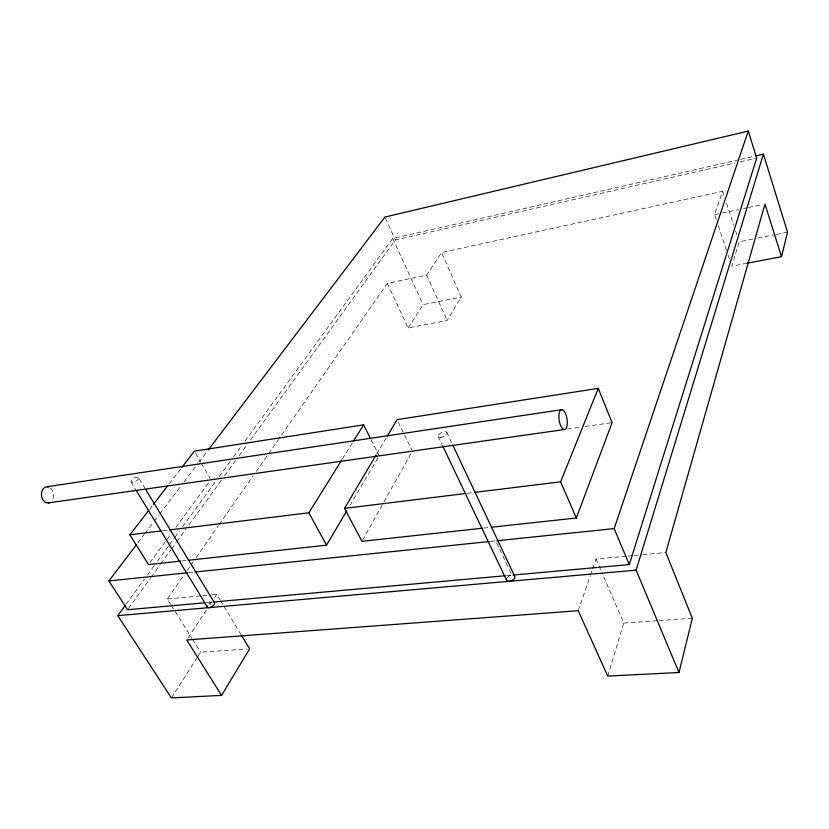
<?xml version="1.0" encoding="UTF-8"?>
<svg xmlns="http://www.w3.org/2000/svg" width="829" height="829" viewBox="0 0 829 829"><rect width="100%" height="100%" fill="white"/><g stroke="black" fill="none" stroke-linecap="round" stroke-linejoin="round"><path stroke-width="0.62" stroke-dasharray="4.14 3.11" d="M607.719 676.07L623.771 623.035L602.196 573.264M578.238 610.724L590.238 575.865M590.652 574.663L592.3 569.855M592.714 568.653L596.03 559.047L626.496 556.207M716.235 219.53L714.588 214.628L722.608 191.333L441.567 252.503L426.697 275.104L387.319 283.383L279.166 438.52M362.553 540.207L383.381 502.965M384.003 501.835L411.143 453.297M349.931 505.452L377.879 457.971M376.687 454.043L386.542 437.401M387.319 283.383L408.137 327.921L447.163 320.471L461.256 297.062L441.567 252.503M342.398 458.924L352.657 442.437M171.406 697.914L197.167 657.656M197.862 656.568L200.639 652.216L247.021 649.024M408.137 327.921L423.028 304.668L461.256 297.062M188.131 637.843L206.96 609.211M209.747 604.963L211.841 601.781M214.628 597.543L216.721 594.362L220.006 599.813M170.701 604.393L167.303 598.963L183.603 575.585M187.302 570.269L190.266 566.02M191.012 564.963L193.23 561.772M196.193 557.523L218.421 525.648M219.157 524.581L253.239 475.701M256.202 471.452L278.42 439.577M128.308 608.693L150.308 578.321M151.065 577.264L160.173 564.694M160.93 563.647L170.795 550.031M171.551 548.985L176.1 542.705M176.867 541.658L185.965 529.089M189.002 524.892L221.633 479.856M224.669 475.659L236.047 459.95M239.084 455.763L247.425 444.24M250.462 440.044L395.381 239.975L735.292 162.961M126.143 604.154L144.422 579.077M147.469 574.901L154.329 565.502M157.375 561.316L168.795 545.648M169.562 544.601L174.131 538.332M174.888 537.285L179.458 531.016M182.504 526.84L216.017 480.861M219.063 476.685L230.493 461.017M233.54 456.831L241.923 445.339M244.969 441.163L392.728 238.462L739.447 159.614M150.039 562.518L171.334 533.534M175.893 527.317L209.354 481.773M137.852 542.788L144.111 534.55M144.888 533.513L153.489 522.177M154.277 521.14L158.971 514.964M159.748 513.928L180.857 486.095M183.986 481.97L195.717 466.509M198.836 462.385L207.437 451.049M149.562 509.296L152.702 505.213M169.22 483.794L181.023 468.499M740.701 159.323L754.577 156.173M740.328 161.821L755.437 158.401M714.588 214.628L720.888 213.302M722.142 213.043L738.515 209.602M743.551 208.545L747.333 207.747M748.587 207.488L762.442 204.576M752.836 239.084L739.199 241.799L731.82 266.15L745.489 263.539M757.799 238.099L775.156 234.648M776.39 234.4L787.55 232.182M567.285 429.018L580.093 427.194M585.212 426.469L612.092 422.645M163.137 530.705L168.246 530.073M467.255 493.307L472.375 492.675M181.81 560.964L186.939 560.404M483.887 528.052L489.017 527.493M188.597 572.684L193.737 572.145M490.561 541.41L495.701 540.871L508.654 568.3M167.303 598.963L201.52 595.782M202.784 595.657L210.39 594.953M211.654 594.839L216.721 594.362M627.76 556.093L632.838 555.617M634.102 555.492L641.719 554.788M642.993 554.674L665.842 552.539M206.224 602.662L212.67 602.082M506.737 575.616L511.897 575.15L509.193 569.44M623.771 623.035L658.06 620.662M659.324 620.579L692.339 618.299M138.37 477.359L137.448 477.141A4.363 1.71 -30.6 0 0 131.738 480.126A4.363 1.71 -30.6 0 0 132.858 482.405L134.381 481.939A4.363 1.71 -30.6 0 0 137.925 479.494A4.363 1.71 -30.6 0 0 138.37 477.359L145.085 488.416M171.385 605.481L191.8 638.092M192.473 639.18L200.639 652.216M131.044 481.981L135.738 489.659M220.669 600.901L223.302 605.253M223.954 606.351L241.052 634.682M195.654 453.349L200.732 462.136M201.364 463.235L210.245 478.602M371.102 439.733L379.174 455.763M398.189 421.971L411.837 449.878M438.23 436.531L442.116 444.707M446.717 432.22L452.219 443.898M385.433 218.203L395.381 239.975M392.728 238.462L423.028 304.668M426.697 275.104L447.163 320.471M596.03 559.047L601.678 572.083M718.287 225.664L726.494 250.203M728.131 255.104L729.365 258.783M722.608 191.333L724.194 196.141M726.556 203.354L733.665 224.98M735.644 230.98L736.826 234.586M507.203 577.606A4.518 2.632 -26.1 0 1 511.897 575.15M208.991 603.813A4.145 2 -32.6 0 1 211.923 602.227M50.486 488.063A8.114 6.031 84.6 0 1 52.745 499.224M440.24 437.505A4.787 2.28 -25.5 0 0 447.028 433.121A4.787 2.28 -25.5 0 0 440.52 433.142A4.787 2.28 -25.5 0 0 440.24 437.505"/><path stroke-width="1.24" d="M241.716 635.77L249.602 648.848L221.592 695.396L186.732 639.957L578.238 610.724L607.719 676.07L678.972 672.506L692.339 618.299L665.842 552.539L764.96 204.048L781.509 256.669L746.732 263.301M781.509 256.669L787.55 232.182L763.405 154.163L755.841 155.883M678.972 672.506L636.123 570.165L763.405 154.163M513.182 575.036L629.294 564.59L756.69 158.111L748.245 131.086L384.915 217.053L208.224 450.023M629.294 564.59L614.154 528.601L748.245 131.086M491.587 527.213L576.321 517.99L612.092 422.645L598.258 388.366L397.05 419.65L387.195 436.292M576.321 517.99L560.611 481.825L598.258 388.366M188.214 560.259L326.533 545.192L346.677 510.975M482.602 528.197L361.921 541.337L344.501 508.405L376.024 455.152M169.53 529.918L308.875 512.778L341.714 460.022M353.341 441.339L363.61 424.842L370.522 438.593M221.592 695.396L171.406 697.914L117.77 615.657L125.386 605.201M204.929 602.776L127.542 609.74L108.931 580.932L136.298 544.85M180.535 561.098L148.515 564.59L129.894 534.798L148.774 510.312M153.489 504.198L167.645 485.835M181.8 467.473L194.39 451.152L363.61 424.842M46.838 486.747L561.844 409.671M48.175 502.934L564.383 429.536A10.031 3.979 81.4 0 0 565.906 414.541A10.031 3.979 81.4 0 0 558.964 414.728A10.031 3.979 81.4 0 0 564.383 429.536M129.894 534.798L161.852 530.861M344.501 508.405L465.981 493.462M474.934 492.364L560.611 481.825M108.931 580.932L187.313 572.818M195.022 572.02L489.276 541.544M496.985 540.746L614.154 528.601M213.955 601.968L505.452 575.73M117.77 615.657L636.123 570.165M136.402 490.758L207.416 607.004M145.759 489.524L214.214 602.372M308.875 512.778L326.533 545.192M442.665 445.867L506.519 580.051M452.769 445.069L514.467 575.896M213.271 602.061A4.145 2 -32.6 0 1 214.131 604.548A4.145 2 -32.6 0 1 209.727 607.533A4.145 2 -32.6 0 1 207.354 606.082M513.42 575.274A4.518 2.632 -26.1 0 1 514.239 578.611A4.518 2.632 -26.1 0 1 509.089 581.305A4.518 2.632 -26.1 0 1 506.509 578.891M49.999 502.384A8.114 6.031 84.6 0 1 41.45 495.276A8.114 6.031 84.6 0 1 48.724 487.027"/></g></svg>
